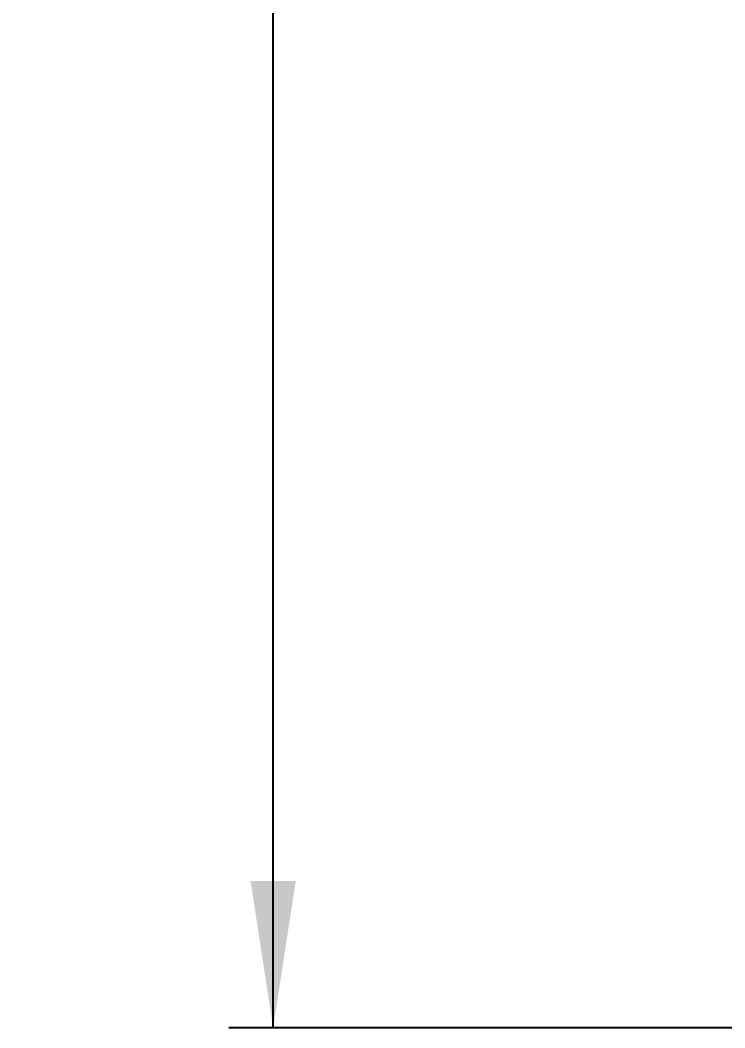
# Model space of a CAD drawing. Header units: millimetres. Extents: x -1160 to 841, y -1082 to 594.
# Drawn here: x 573.48 to 589.33, y 207.42 to 230.08 of the extents above; entities that cross this region are included whole.
import ezdxf

# ---------------------------------------------------------------- set-up
doc = ezdxf.new("R2010")
doc.units = ezdxf.units.MM
doc.layers.add('FORMAT', color=7, linetype='Continuous')
doc.styles.add('SLDTEXTSTYLE1', font='TXT', dxfattribs={"width": 0.7})
doc.dimstyles.new('SLDDIMSTYLE5', dxfattribs={"dimtxt": 3.5, "dimasz": 3.302, "dimexe": 0, "dimexo": 0.0625, "dimgap": 0.875, "dimtad": 1, "dimdec": 0, "dimlfac": 5, "dimrnd": 1e-09, "dimzin": 12, "dimdsep": 46, "dimtxsty": 'SLDTEXTSTYLE1', "dimsah": 1, "dimcen": 0.09, "dimadec": 0, "dimazin": 3, "dimtol": 1, "dimtp": 5, "dimtm": 5, "dimtfac": 1, "dimtdec": 0, "dimtofl": 0, "dimtmove": 0, "dimatfit": 3, "dimfxl": 0, "dimfrac": 2, "dimtolj": 1, "dimtzin": 12, "dimarcsym": 0})

# ---------------------------------------------------------------- blocks, each defined once
blk = doc.blocks.new('_D_25')
at = {"layer": 'FORMAT'}
for p, q in [((590.551, 261.384), (578.171, 261.384)), ((579.171, 207.418), (579.171, 261.384)), ((590.108, 207.418), (578.171, 207.418))]:
    blk.add_line(p, q, dxfattribs=at)
for points in [[(579.171, 261.384), (578.663, 258.082), (579.679, 258.082)], [(579.171, 207.418), (579.679, 210.72), (578.663, 210.72)]]:
    blk.add_solid(points, dxfattribs=at)
at = {"layer": 'FORMAT', "attachment_point": 1, "rotation": 90, "style": 'SLDTEXTSTYLE1'}
for s, insert, char_height in [('5', (573.479, 240.998), 2), ('5', (576.115, 240.998), 2), ('+', (573.479, 239.933), 2), ('-', (576.115, 239.862), 2), ('270', (574.659, 231.646), 3.5)]:
    blk.add_mtext(s, dxfattribs=dict(at, insert=insert, char_height=char_height))

msp = doc.modelspace()

# ---------------------------------------------------------------- dimensions: what is measured, and where the dimension line sits
at = {"layer": 'FORMAT'}
dim = msp.add_linear_dim(base=(579.170693, 261.383748), p1=(590.107815, 207.417864), p2=(590.551343, 261.383748), angle=90, dimstyle='SLDDIMSTYLE5', dxfattribs=at)
dim.commit()
dim.dimension.update_dxf_attribs({"geometry": '_D_25', "text_midpoint": (579.170693, 236.890162), "dimtype": 160})

doc.saveas('drawing.dxf')
